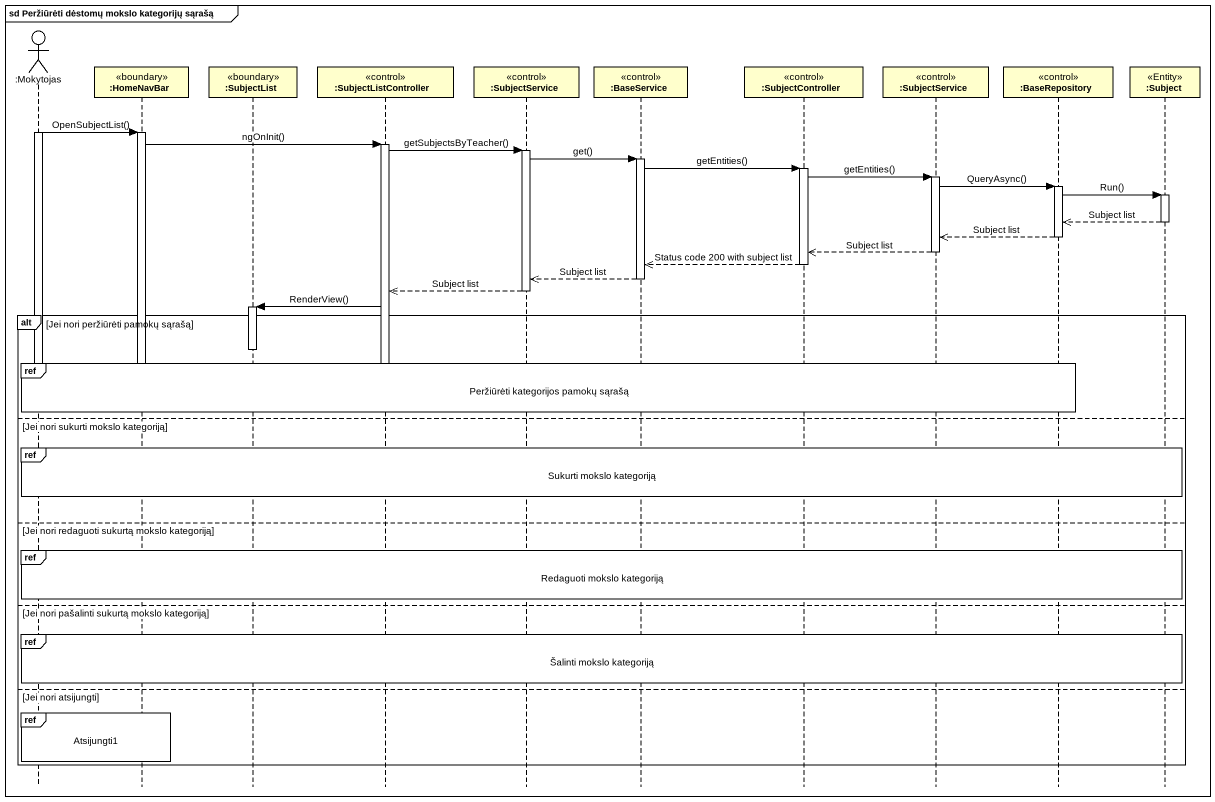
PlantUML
@startuml
mainframe sd Peržiūrėti dėstomų mokslo kategorijų sąrašą
hide footbox
actor ":Mokytojas" as Mokytojas
participant ":HomeNavBar" as HomeNavBar <<boundary>>
participant ":SubjectList" as SubjectList <<boundary>>
participant ":SubjectListController" as SubjectListController <<control>>
participant ":SubjectService" as SubjectService <<control>>
participant ":BaseService" as BaseService <<control>>
participant ":SubjectController" as SubjectController <<control>>
participant ":SubjectService" as SubjectService_2 <<control>>
participant ":BaseRepository" as BaseRepository <<control>>
participant ":Subject" as Subject <<Entity>>

activate Mokytojas
Mokytojas -> HomeNavBar : OpenSubjectList()
activate HomeNavBar
HomeNavBar -> SubjectListController : ngOnInit()
activate SubjectListController
SubjectListController -> SubjectService : getSubjectsByTeacher()
activate SubjectService
SubjectService -> BaseService : get()
activate BaseService
BaseService -> SubjectController : getEntities()
activate SubjectController
SubjectController -> SubjectService_2 : getEntities()
activate SubjectService_2
SubjectService_2 -> BaseRepository : QueryAsync()
activate BaseRepository
BaseRepository -> Subject : Run()
activate Subject
Subject -->> BaseRepository : Subject list
deactivate Subject
BaseRepository -->> SubjectService_2 : Subject list
deactivate BaseRepository
SubjectService_2 -->> SubjectController : Subject list
deactivate SubjectService_2
SubjectController -->> BaseService : Status code 200 with subject list
deactivate SubjectController
BaseService -->> SubjectService : Subject list
deactivate BaseService
SubjectService -->> SubjectListController : Subject list
deactivate SubjectService
SubjectListController -> SubjectList : RenderView()
activate SubjectList
alt Jei nori peržiūrėti pamokų sąrašą
  deactivate SubjectList
  ref over Mokytojas, HomeNavBar, SubjectList, SubjectListController, SubjectService, BaseService, SubjectController, SubjectService_2, BaseRepository : Peržiūrėti kategorijos pamokų sąrašą
  deactivate SubjectListController
  deactivate HomeNavBar
  deactivate Mokytojas
else Jei nori sukurti mokslo kategoriją
  ref over Mokytojas, HomeNavBar, SubjectList, SubjectListController, SubjectService, BaseService, SubjectController, SubjectService_2, BaseRepository, Subject : Sukurti mokslo kategoriją
else Jei nori redaguoti sukurtą mokslo kategoriją
  ref over Mokytojas, HomeNavBar, SubjectList, SubjectListController, SubjectService, BaseService, SubjectController, SubjectService_2, BaseRepository, Subject : Redaguoti mokslo kategoriją
else Jei nori pašalinti sukurtą mokslo kategoriją
  ref over Mokytojas, HomeNavBar, SubjectList, SubjectListController, SubjectService, BaseService, SubjectController, SubjectService_2, BaseRepository, Subject : Šalinti mokslo kategoriją
else Jei nori atsijungti
  ref over Mokytojas, HomeNavBar : Atsijungti1
end
@enduml
